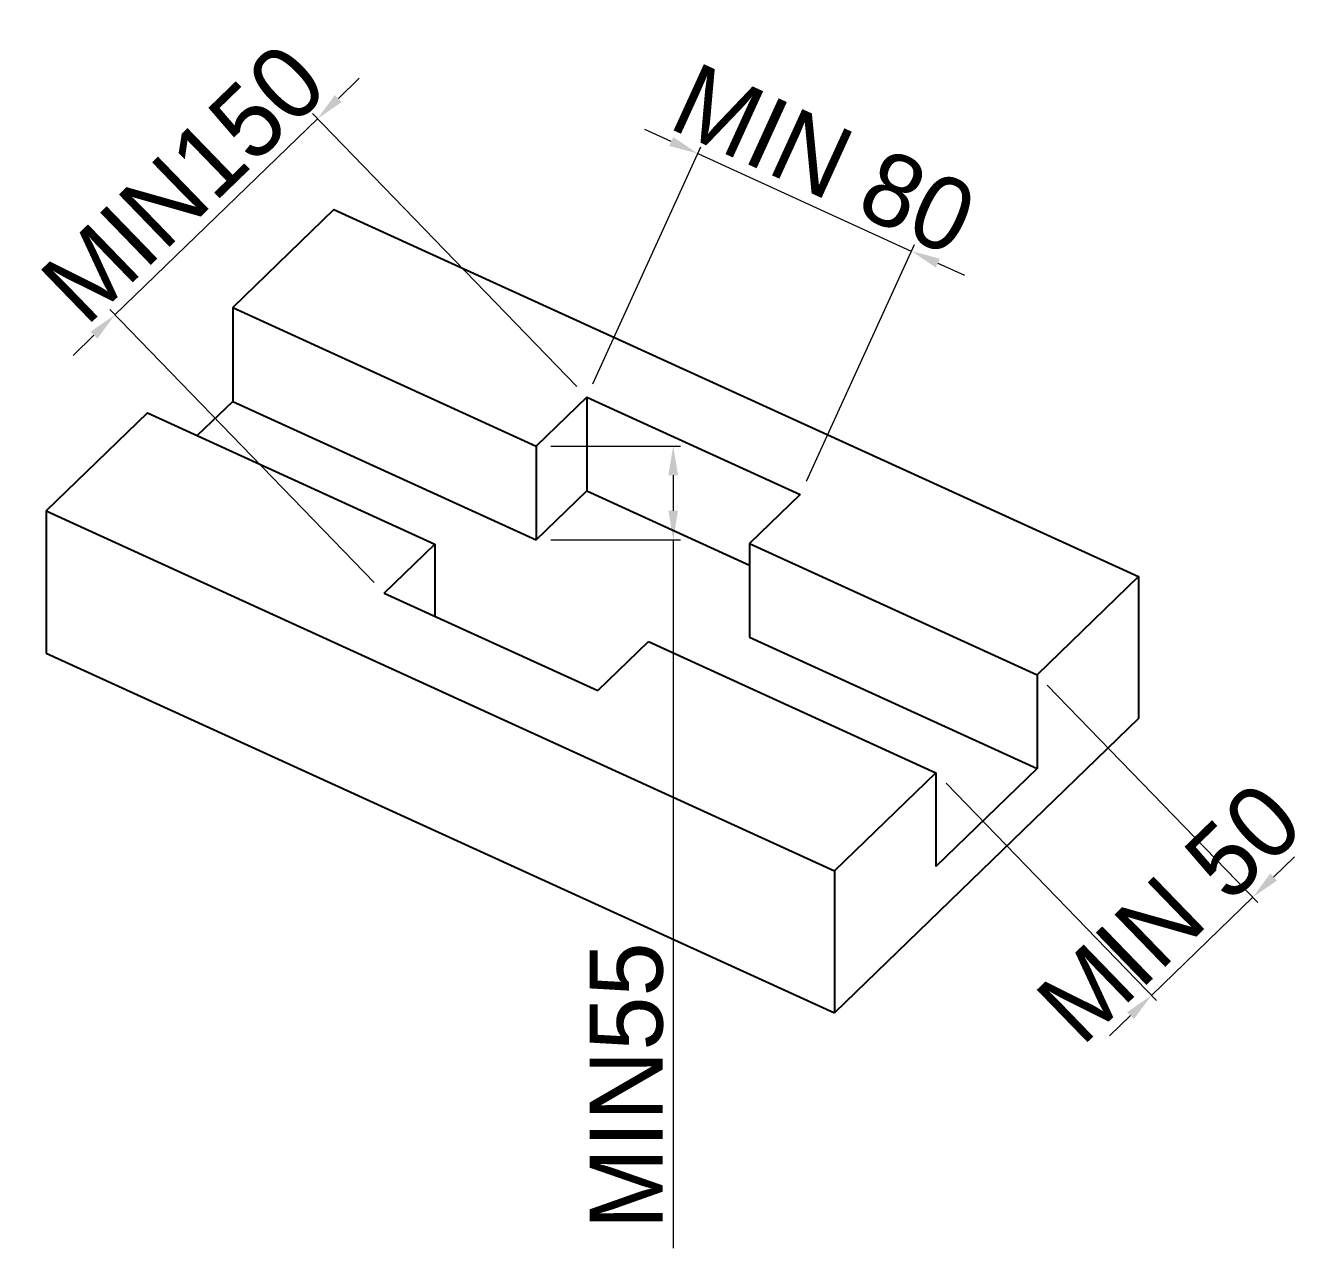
# Model space of a CAD drawing. Extents: x 0 to 3160, y 0 to 2315.
# Drawn here: x 945.6 to 1298.3, y 343.7 to 679.4 of the extents above; entities that cross this region are included whole.
import ezdxf

# ---------------------------------------------------------------- set-up
doc = ezdxf.new("R2010")
doc.units = 0
doc.header["$LTSCALE"] = 10
doc.header["$MEASUREMENT"] = 0
doc.header["$PDMODE"] = 3
doc.header["$PDSIZE"] = -10
doc.layers.get('0').update_dxf_attribs({"linetype": 'CONTINUOUS'})
doc.layers.get('DEFPOINTS').update_dxf_attribs({"linetype": 'CONTINUOUS'})
doc.styles.add('Daelim Dimension', font='')
doc.styles.get('Daelim Dimension').set_extended_font_data('나눔고딕')
doc.dimstyles.new('DEFAULT', dxfattribs={"dimscale": 2, "dimtxt": 2, "dimasz": 2, "dimexe": 0, "dimexo": 2, "dimgap": 1, "dimtad": 1, "dimdec": 1, "dimzin": 9, "dimdsep": 46, "dimtxsty": 'Daelim Dimension', "dimcen": 0.5, "dimclrd": 252, "dimclre": 252, "dimclrt": 3, "dimadec": 1, "dimazin": 0, "dimtfac": 1, "dimtdec": 1, "dimtix": 1, "dimtmove": 0, "dimatfit": 3, "dimfxl": 1, "dimtolj": 1, "dimtzin": 1, "dimlwd": 9, "dimlwe": 9, "dimarcsym": 0})

# ---------------------------------------------------------------- blocks, each defined once
blk = doc.blocks.new('*D15')
at = {"color": 5, "lineweight": 9, "ltscale": 0.5, "transparency": 16777216}
for p, q in [((1122.88, 647.58), (1115.6, 650.9)), ((1101.33, 581.07), (1130.99, 646.07)), ((1130.16, 644.25), (1188.78, 617.51)), ((1159.96, 554.32), (1189.62, 619.32)), ((1196.06, 614.18), (1203.34, 610.86))]:
    blk.add_line(p, q, dxfattribs=at)
at = {"color": 5, "ltscale": 0.5, "transparency": 16777216}
for points in [[(1123.43, 648.79), (1122.32, 646.36), (1130.16, 644.25)], [(1196.62, 615.4), (1195.51, 612.97), (1188.78, 617.51)]]:
    blk.add_solid(points, dxfattribs=at)
at = {"layer": 'DEFPOINTS', "color": 0, "ltscale": 0.5, "transparency": 16777216}
for p in [(1188.78, 617.51), (1099.67, 577.43), (1158.3, 550.68)]:
    blk.add_point(p, dxfattribs=at)
at = {"color": 7, "ltscale": 0.5, "transparency": 16777216, "insert": (1164.82, 642.6), "char_height": 20, "attachment_point": 5, "rotation": 335.4748, "style": 'Daelim Dimension'}
blk.add_mtext('\\A1;MIN 80', dxfattribs=at)
blk = doc.blocks.new('*D16')
at = {"color": 5, "lineweight": 9, "ltscale": 0.5, "transparency": 16777216}
for p, q in [((1226.12, 498.33), (1283.91, 438.64)), ((1198.32, 471.41), (1256.11, 411.72)), ((1288.27, 445.64), (1294.02, 451.21)), ((1254.72, 413.16), (1282.52, 440.08)), ((1248.97, 407.59), (1243.22, 402.03))]:
    blk.add_line(p, q, dxfattribs=at)
at = {"color": 5, "ltscale": 0.5, "transparency": 16777216}
for points in [[(1287.34, 446.6), (1289.2, 444.68), (1282.52, 440.08)], [(1248.04, 408.55), (1249.9, 406.63), (1254.72, 413.16)]]:
    blk.add_solid(points, dxfattribs=at)
at = {"layer": 'DEFPOINTS', "color": 0, "ltscale": 0.5, "transparency": 16777216}
for p in [(1223.34, 501.2), (1195.53, 474.28), (1282.52, 440.08)]:
    blk.add_point(p, dxfattribs=at)
at = {"color": 7, "ltscale": 0.5, "transparency": 16777216, "insert": (1259.68, 435.85), "char_height": 20, "attachment_point": 5, "rotation": 44.0758, "style": 'Daelim Dimension'}
blk.add_mtext('\\A1;MIN 50', dxfattribs=at)
blk = doc.blocks.new('*D17')
at = {"color": 5, "lineweight": 9, "ltscale": 0.5, "transparency": 16777216}
for p, q in [((1089.77, 563.97), (1125.4, 563.97)), ((1123.4, 555.97), (1123.4, 546.21)), ((1089.77, 538.21), (1125.4, 538.21)), ((1123.4, 538.21), (1123.4, 343.72))]:
    blk.add_line(p, q, dxfattribs=at)
at = {"color": 5, "ltscale": 0.5, "transparency": 16777216}
for points in [[(1122.07, 555.97), (1124.73, 555.97), (1123.4, 563.97)], [(1122.07, 546.21), (1124.73, 546.21), (1123.4, 538.21)]]:
    blk.add_solid(points, dxfattribs=at)
at = {"layer": 'DEFPOINTS', "color": 0, "ltscale": 0.5, "transparency": 16777216}
for p in [(1085.77, 563.97), (1085.77, 538.21), (1123.4, 538.21)]:
    blk.add_point(p, dxfattribs=at)
at = {"color": 7, "ltscale": 0.5, "transparency": 16777216, "insert": (1110.63, 388.34), "char_height": 20, "attachment_point": 5, "rotation": 90, "style": 'Daelim Dimension'}
blk.add_mtext('\\A1;MIN55', dxfattribs=at)
blk = doc.blocks.new('*D18')
at = {"color": 5, "lineweight": 9, "ltscale": 0.5, "transparency": 16777216}
for p, q in [((1031.45, 659.38), (1037.2, 664.95)), ((1025.71, 653.82), (970.1, 599.97)), ((1096.89, 580.31), (1024.32, 655.25)), ((1041.28, 526.46), (968.71, 601.41)), ((964.35, 594.41), (958.6, 588.85))]:
    blk.add_line(p, q, dxfattribs=at)
at = {"color": 5, "ltscale": 0.5, "transparency": 16777216}
for points in [[(1030.53, 660.34), (1032.38, 658.42), (1025.71, 653.82)], [(963.42, 595.37), (965.28, 593.45), (970.1, 599.97)]]:
    blk.add_solid(points, dxfattribs=at)
at = {"layer": 'DEFPOINTS', "color": 0, "ltscale": 0.5, "transparency": 16777216}
for p in [(970.1, 599.97), (1099.67, 577.43), (1044.06, 523.59)]:
    blk.add_point(p, dxfattribs=at)
at = {"color": 7, "ltscale": 0.5, "transparency": 16777216, "insert": (988.96, 636.13), "char_height": 20, "attachment_point": 5, "rotation": 44.0758, "style": 'Daelim Dimension'}
blk.add_mtext('\\A1;MIN150', dxfattribs=at)

msp = doc.modelspace()

# ---------------------------------------------------------------- linework, layer by layer
at = {"ltscale": 0.5}
for p, q in [((1030.23, 628.92), (1002.43, 602)), ((1030.23, 628.92), (1251.14, 528.12)), ((1002.43, 602), (1002.43, 576.23)), ((1002.43, 602), (1085.77, 563.97)), ((1002.43, 576.23), (992.71, 566.82)), ((1002.43, 576.23), (1085.77, 538.21)), ((1099.67, 577.43), (1085.77, 563.97)), ((1099.67, 577.43), (1158.3, 550.68)), ((1099.67, 577.43), (1099.67, 551.67)), ((979.02, 573.07), (951.21, 546.15)), ((979.02, 573.07), (1057.96, 537.05)), ((1085.77, 563.97), (1085.77, 538.21)), ((1085.77, 538.21), (1099.67, 551.67)), ((1099.67, 551.67), (1144.39, 531.26)), ((1158.3, 550.68), (1144.39, 537.22)), ((951.21, 546.15), (1167.73, 447.36)), ((951.21, 546.15), (951.21, 507.15)), ((1044.06, 523.59), (1057.96, 537.05)), ((1057.96, 537.05), (1057.96, 517.25)), ((1144.39, 537.22), (1223.34, 501.2)), ((1144.39, 537.22), (1144.39, 511.46)), ((1251.14, 528.12), (1223.34, 501.2)), ((1251.14, 528.12), (1251.14, 489.13)), ((1044.06, 523.59), (1102.69, 496.84)), ((1102.69, 496.84), (1116.59, 510.3)), ((1116.59, 510.3), (1195.53, 474.28)), ((1144.39, 511.46), (1223.34, 475.44)), ((951.21, 507.15), (1167.73, 408.36)), ((1223.34, 501.2), (1223.34, 475.44)), ((1251.14, 489.13), (1167.73, 408.36)), ((1195.53, 474.28), (1167.73, 447.36)), ((1223.34, 475.44), (1195.53, 448.52)), ((1195.53, 474.28), (1195.53, 448.52)), ((1167.73, 447.36), (1167.73, 408.36))]:
    msp.add_line(p, q, dxfattribs=at)

# ---------------------------------------------------------------- dimensions: what is measured, and where the dimension line sits
at = {"color": 5, "ltscale": 0.5}
for p1, p2, distance, text, picture, middle in [((1099.67, 577.43), (1044.06, 523.59), -106.32, 'MIN150', '*D18', (988.96, 636.13)), ((1099.67, 577.43), (1158.3, 550.68), 73.45, 'MIN 80', '*D15', (1164.82, 642.6)), ((1195.53, 474.28), (1223.34, 501.2), -85.08, 'MIN 50', '*D16', (1259.68, 435.85))]:
    dim = msp.add_aligned_dim(p1=p1, p2=p2, distance=distance, text=text, dimstyle='DEFAULT', override={"dimtxt": 10, "dimasz": 4, "dimexe": 1, "dimdec": 0, "dimclrd": 5, "dimclre": 5, "dimclrt": 7}, dxfattribs=at)
    dim.commit()
    dim.dimension.update_dxf_attribs({"geometry": picture, "text_midpoint": middle})
dim = msp.add_linear_dim(base=(1123.4, 538.21), p1=(1085.77, 563.97), p2=(1085.77, 538.21), angle=270, text='MIN55', dimstyle='DEFAULT', override={"dimtxt": 10, "dimasz": 4, "dimexe": 1, "dimdec": 0, "dimclrd": 5, "dimclre": 5, "dimclrt": 7}, dxfattribs=at)
dim.commit()
dim.dimension.update_dxf_attribs({"geometry": '*D17', "text_midpoint": (1123.4, 388.34), "dimtype": 161})

doc.saveas('drawing.dxf')
